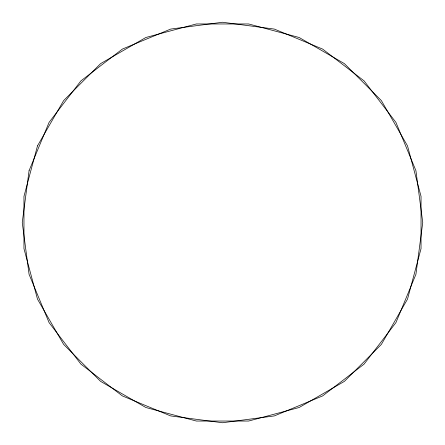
<?xml version="1.0" encoding="UTF-8"?>
<svg xmlns="http://www.w3.org/2000/svg" width="445" height="445" viewBox="0 0 445 445"><rect width="100%" height="100%" fill="white"/><g stroke="black" fill="none" stroke-linecap="round" stroke-linejoin="round"><path stroke-width="0.67" d="M29.075 170.674L22.25 222.5L29.075 274.326L49.078 322.625L80.901 364.099L122.375 395.922L170.674 415.925L222.5 422.75L274.326 415.925L322.625 395.922L364.099 364.099L395.922 322.625L415.925 274.326L422.75 222.5L415.925 170.674L395.922 122.375L364.099 80.901L322.625 49.078L274.326 29.075L222.5 22.25L170.674 29.075L122.375 49.078L80.901 80.901L49.078 122.375L29.075 170.674M37.491 145.865L23.963 196.362L23.963 248.638L37.491 299.135L63.629 344.402L100.598 381.371L145.865 407.509L196.362 421.037L248.638 421.037L299.135 407.509L344.402 381.371L381.371 344.402L407.509 299.135L421.037 248.638L421.037 196.362L407.509 145.865L381.371 100.598L344.402 63.629L299.135 37.491L248.638 23.963L196.362 23.963L145.865 37.491L100.598 63.629L63.629 100.598L37.491 145.865"/></g></svg>
